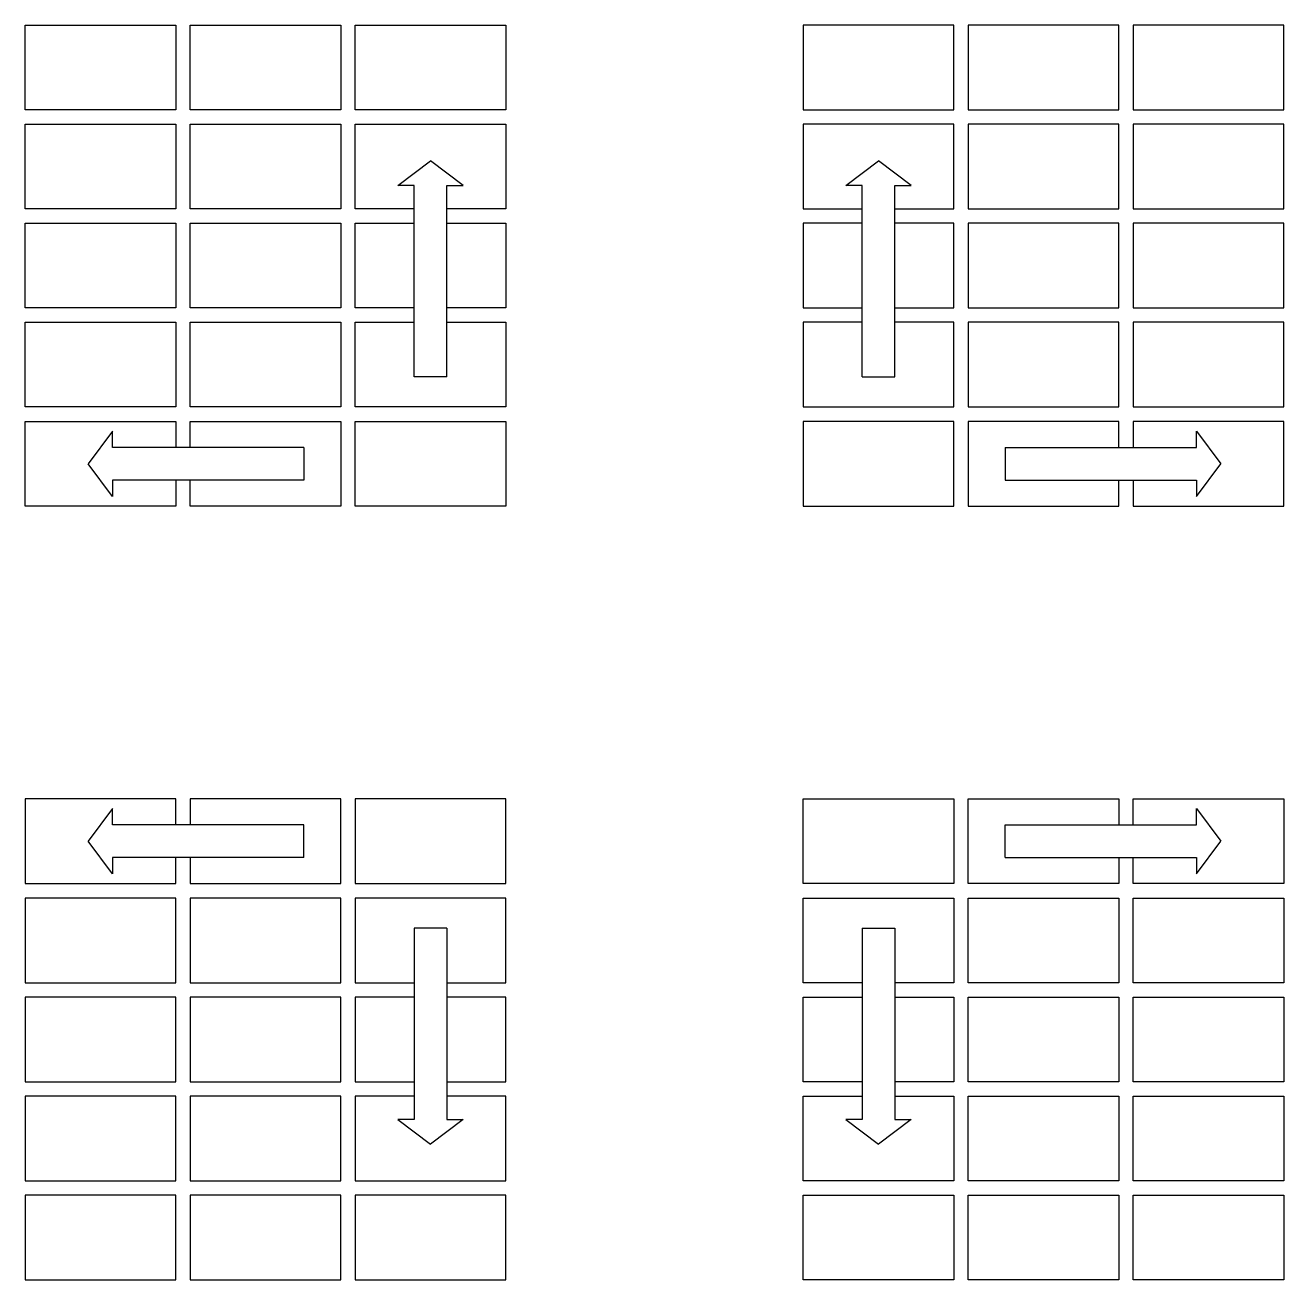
# Model space of a CAD drawing. Header units: millimetres. Extents: x -1222 to 3043, y -2219 to 2031.
import ezdxf

# ---------------------------------------------------------------- set-up
doc = ezdxf.new("R2010")
doc.units = ezdxf.units.MM

msp = doc.modelspace()

# ---------------------------------------------------------------- linework, layer by layer
for p, q in [((40.8, 1488.4), (151.4, 1571.5)), ((262, 1488.4), (151.4, 1571.5)), ((1558.5, 1488.4), (1669.1, 1571.5)), ((1779.7, 1488.4), (1669.1, 1571.5)), ((96.1, 1488.4), (40.8, 1488.4)), ((96.1, 839.9), (96.1, 1488.4)), ((206.7, 839.9), (206.7, 1488.4)), ((206.7, 1488.4), (262, 1488.4)), ((1613.8, 1488.4), (1558.5, 1488.4)), ((1613.8, 839.9), (1613.8, 1488.4)), ((1724.4, 839.9), (1724.4, 1488.4)), ((1724.4, 1488.4), (1779.7, 1488.4)), ((206.7, 839.9), (96.1, 839.9)), ((1613.8, 839.9), (1724.4, 839.9)), ((-926.3, 656.3), (-1009.4, 545.7)), ((-926.3, 601), (-926.3, 656.3)), ((2746.9, 601), (2746.9, 656.3)), ((2746.9, 656.3), (2829.9, 545.7)), ((-277.8, 601), (-926.3, 601)), ((-277.8, 601), (-277.8, 490.4)), ((2098.3, 601), (2746.9, 601)), ((2098.3, 601), (2098.3, 490.4)), ((-926.3, 435.1), (-1009.4, 545.7)), ((2746.9, 435.1), (2829.9, 545.7)), ((-277.8, 490.4), (-926.3, 490.4)), ((-926.3, 490.4), (-926.3, 435.1)), ((2098.3, 490.4), (2746.9, 490.4)), ((2746.9, 490.4), (2746.9, 435.1)), ((-926.3, -622.8), (-1009.4, -733.4)), ((-926.3, -678.1), (-926.3, -622.8)), ((2746.9, -678.1), (2746.9, -622.8)), ((2746.9, -622.8), (2829.9, -733.4)), ((-277.8, -678.1), (-926.3, -678.1)), ((-277.8, -788.8), (-277.8, -678.1)), ((2098.3, -678.1), (2746.9, -678.1)), ((2098.3, -788.8), (2098.3, -678.1)), ((-926.3, -844.1), (-1009.4, -733.4)), ((2746.9, -844.1), (2829.9, -733.4)), ((-277.8, -788.8), (-926.3, -788.8)), ((-926.3, -788.8), (-926.3, -844.1)), ((2098.3, -788.8), (2746.9, -788.8)), ((2746.9, -788.8), (2746.9, -844.1)), ((96.1, -1027.6), (96.1, -1676.1)), ((206.7, -1027.6), (96.1, -1027.6)), ((206.7, -1027.6), (206.7, -1676.1)), ((1613.8, -1027.6), (1613.8, -1676.1)), ((1613.8, -1027.6), (1724.4, -1027.6)), ((1724.4, -1027.6), (1724.4, -1676.1)), ((96.1, -1676.1), (40.8, -1676.1)), ((40.8, -1676.1), (151.4, -1759.2)), ((262, -1676.1), (151.4, -1759.2)), ((206.7, -1676.1), (262, -1676.1)), ((1613.8, -1676.1), (1558.5, -1676.1)), ((1558.5, -1676.1), (1669.1, -1759.2)), ((1779.7, -1676.1), (1669.1, -1759.2)), ((1724.4, -1676.1), (1779.7, -1676.1))]:
    msp.add_line(p, q)
at = {"color": 2}
for points in [[(-711.8, 1744.5), (-1222.3, 1744.5), (-1222.3, 2031.3), (-711.8, 2031.3)], [(-152.6, 1744.5), (-663.1, 1744.5), (-663.1, 2031.3), (-152.6, 2031.3)], [(406.7, 1744.5), (-103.8, 1744.5), (-103.8, 2031.3), (406.7, 2031.3)], [(1413.9, 1744.5), (1924.4, 1744.5), (1924.4, 2031.3), (1413.9, 2031.3)], [(1973.1, 1744.5), (2483.6, 1744.5), (2483.6, 2031.3), (1973.1, 2031.3)], [(2532.4, 1744.5), (3042.9, 1744.5), (3042.9, 2031.3), (2532.4, 2031.3)], [(-711.8, 1409), (-1222.3, 1409), (-1222.3, 1695.8), (-711.8, 1695.8)], [(-152.6, 1409), (-663.1, 1409), (-663.1, 1695.8), (-152.6, 1695.8)], [(1973.1, 1409), (2483.6, 1409), (2483.6, 1695.8), (1973.1, 1695.8)], [(2532.4, 1409), (3042.9, 1409), (3042.9, 1695.8), (2532.4, 1695.8)], [(-711.8, 1073.4), (-1222.3, 1073.4), (-1222.3, 1360.2), (-711.8, 1360.2)], [(-152.6, 1073.4), (-663.1, 1073.4), (-663.1, 1360.2), (-152.6, 1360.2)], [(1973.1, 1073.4), (2483.6, 1073.4), (2483.6, 1360.2), (1973.1, 1360.2)], [(2532.4, 1073.4), (3042.9, 1073.4), (3042.9, 1360.2), (2532.4, 1360.2)], [(-711.8, 737.9), (-1222.3, 737.9), (-1222.3, 1024.7), (-711.8, 1024.7)], [(-152.6, 737.9), (-663.1, 737.9), (-663.1, 1024.7), (-152.6, 1024.7)], [(1973.1, 737.9), (2483.6, 737.9), (2483.6, 1024.7), (1973.1, 1024.7)], [(2532.4, 737.9), (3042.9, 737.9), (3042.9, 1024.7), (2532.4, 1024.7)], [(-711.8, -925.6), (-1222.3, -925.6), (-1222.3, -1212.4), (-711.8, -1212.4)], [(-152.6, -925.6), (-663.1, -925.6), (-663.1, -1212.4), (-152.6, -1212.4)], [(1973.1, -925.6), (2483.6, -925.6), (2483.6, -1212.4), (1973.1, -1212.4)], [(2532.4, -925.6), (3042.9, -925.6), (3042.9, -1212.4), (2532.4, -1212.4)], [(-711.8, -1261.1), (-1222.3, -1261.1), (-1222.3, -1548), (-711.8, -1548)], [(-152.6, -1261.1), (-663.1, -1261.1), (-663.1, -1548), (-152.6, -1548)], [(1973.1, -1261.1), (2483.6, -1261.1), (2483.6, -1548), (1973.1, -1548)], [(2532.4, -1261.1), (3042.9, -1261.1), (3042.9, -1548), (2532.4, -1548)], [(-711.8, -1596.7), (-1222.3, -1596.7), (-1222.3, -1883.5), (-711.8, -1883.5)], [(-152.6, -1596.7), (-663.1, -1596.7), (-663.1, -1883.5), (-152.6, -1883.5)], [(1973.1, -1596.7), (2483.6, -1596.7), (2483.6, -1883.5), (1973.1, -1883.5)], [(2532.4, -1596.7), (3042.9, -1596.7), (3042.9, -1883.5), (2532.4, -1883.5)], [(-711.8, -1932.3), (-1222.3, -1932.3), (-1222.3, -2219.1), (-711.8, -2219.1)], [(-152.6, -1932.3), (-663.1, -1932.3), (-663.1, -2219.1), (-152.6, -2219.1)], [(406.7, -1932.3), (-103.8, -1932.3), (-103.8, -2219.1), (406.7, -2219.1)], [(1413.9, -1932.3), (1924.4, -1932.3), (1924.4, -2219.1), (1413.9, -2219.1)], [(1973.1, -1932.3), (2483.6, -1932.3), (2483.6, -2219.1), (1973.1, -2219.1)], [(2532.4, -1932.3), (3042.9, -1932.3), (3042.9, -2219.1), (2532.4, -2219.1)]]:
    msp.add_lwpolyline(points, close=True, dxfattribs=at)
for points in [[(96.1, 1409), (-103.8, 1409), (-103.8, 1695.8), (406.7, 1695.8), (406.7, 1409), (206.7, 1409)], [(1724.4, 1409), (1924.4, 1409), (1924.4, 1695.8), (1413.9, 1695.8), (1413.9, 1409), (1613.8, 1409)], [(96.1, 1073.4), (-103.8, 1073.4), (-103.8, 1360.2), (96.1, 1360.2)], [(206.7, 1360.2), (406.7, 1360.2), (406.7, 1073.4), (206.7, 1073.4)], [(1613.8, 1360.2), (1413.9, 1360.2), (1413.9, 1073.4), (1613.8, 1073.4)], [(1724.4, 1073.4), (1924.4, 1073.4), (1924.4, 1360.2), (1724.4, 1360.2)], [(206.7, 1024.7), (406.7, 1024.7), (406.7, 737.9), (-103.8, 737.9), (-103.8, 1024.7), (96.1, 1024.7)], [(1613.8, 1024.7), (1413.9, 1024.7), (1413.9, 737.9), (1924.4, 737.9), (1924.4, 1024.7), (1724.4, 1024.7)], [(-711.8, 490.4), (-711.8, 402.3), (-1222.3, 402.3), (-1222.3, 689.1), (-711.8, 689.1), (-711.8, 601)], [(-663.1, 601), (-663.1, 689.1), (-152.6, 689.1), (-152.6, 402.3), (-663.1, 402.3), (-663.1, 490.4)], [(2483.6, 601), (2483.6, 689.1), (1973.1, 689.1), (1973.1, 402.3), (2483.6, 402.3), (2483.6, 490.4)], [(2532.4, 490.4), (2532.4, 402.3), (3042.9, 402.3), (3042.9, 689.1), (2532.4, 689.1), (2532.4, 601)], [(-711.8, -678.1), (-711.8, -590), (-1222.3, -590), (-1222.3, -876.9), (-711.8, -876.9), (-711.8, -788.8)], [(-663.1, -788.8), (-663.1, -876.9), (-152.6, -876.9), (-152.6, -590), (-663.1, -590), (-663.1, -678.1)], [(2483.6, -788.8), (2483.6, -876.9), (1973.1, -876.9), (1973.1, -590), (2483.6, -590), (2483.6, -678.1)], [(2532.4, -678.1), (2532.4, -590), (3042.9, -590), (3042.9, -876.9), (2532.4, -876.9), (2532.4, -788.8)], [(206.7, -1212.4), (406.7, -1212.4), (406.7, -925.6), (-103.8, -925.6), (-103.8, -1212.4), (96.1, -1212.4)], [(1613.8, -1212.4), (1413.9, -1212.4), (1413.9, -925.6), (1924.4, -925.6), (1924.4, -1212.4), (1724.4, -1212.4)], [(96.1, -1261.1), (-103.8, -1261.1), (-103.8, -1548), (96.1, -1548)], [(206.7, -1548), (406.7, -1548), (406.7, -1261.1), (206.7, -1261.1)], [(1613.8, -1548), (1413.9, -1548), (1413.9, -1261.1), (1613.8, -1261.1)], [(1724.4, -1261.1), (1924.4, -1261.1), (1924.4, -1548), (1724.4, -1548)], [(96.1, -1596.7), (-103.8, -1596.7), (-103.8, -1883.5), (406.7, -1883.5), (406.7, -1596.7), (206.7, -1596.7)], [(1724.4, -1596.7), (1924.4, -1596.7), (1924.4, -1883.5), (1413.9, -1883.5), (1413.9, -1596.7), (1613.8, -1596.7)]]:
    msp.add_lwpolyline(points, dxfattribs=at)
at = {"color": 1}
for points in [[(406.7, 402.3), (-103.8, 402.3), (-103.8, 689.1), (406.7, 689.1)], [(1413.9, 402.3), (1924.4, 402.3), (1924.4, 689.1), (1413.9, 689.1)], [(406.7, -590), (-103.8, -590), (-103.8, -876.9), (406.7, -876.9)], [(1413.9, -590), (1924.4, -590), (1924.4, -876.9), (1413.9, -876.9)]]:
    msp.add_lwpolyline(points, close=True, dxfattribs=at)

doc.saveas('drawing.dxf')
